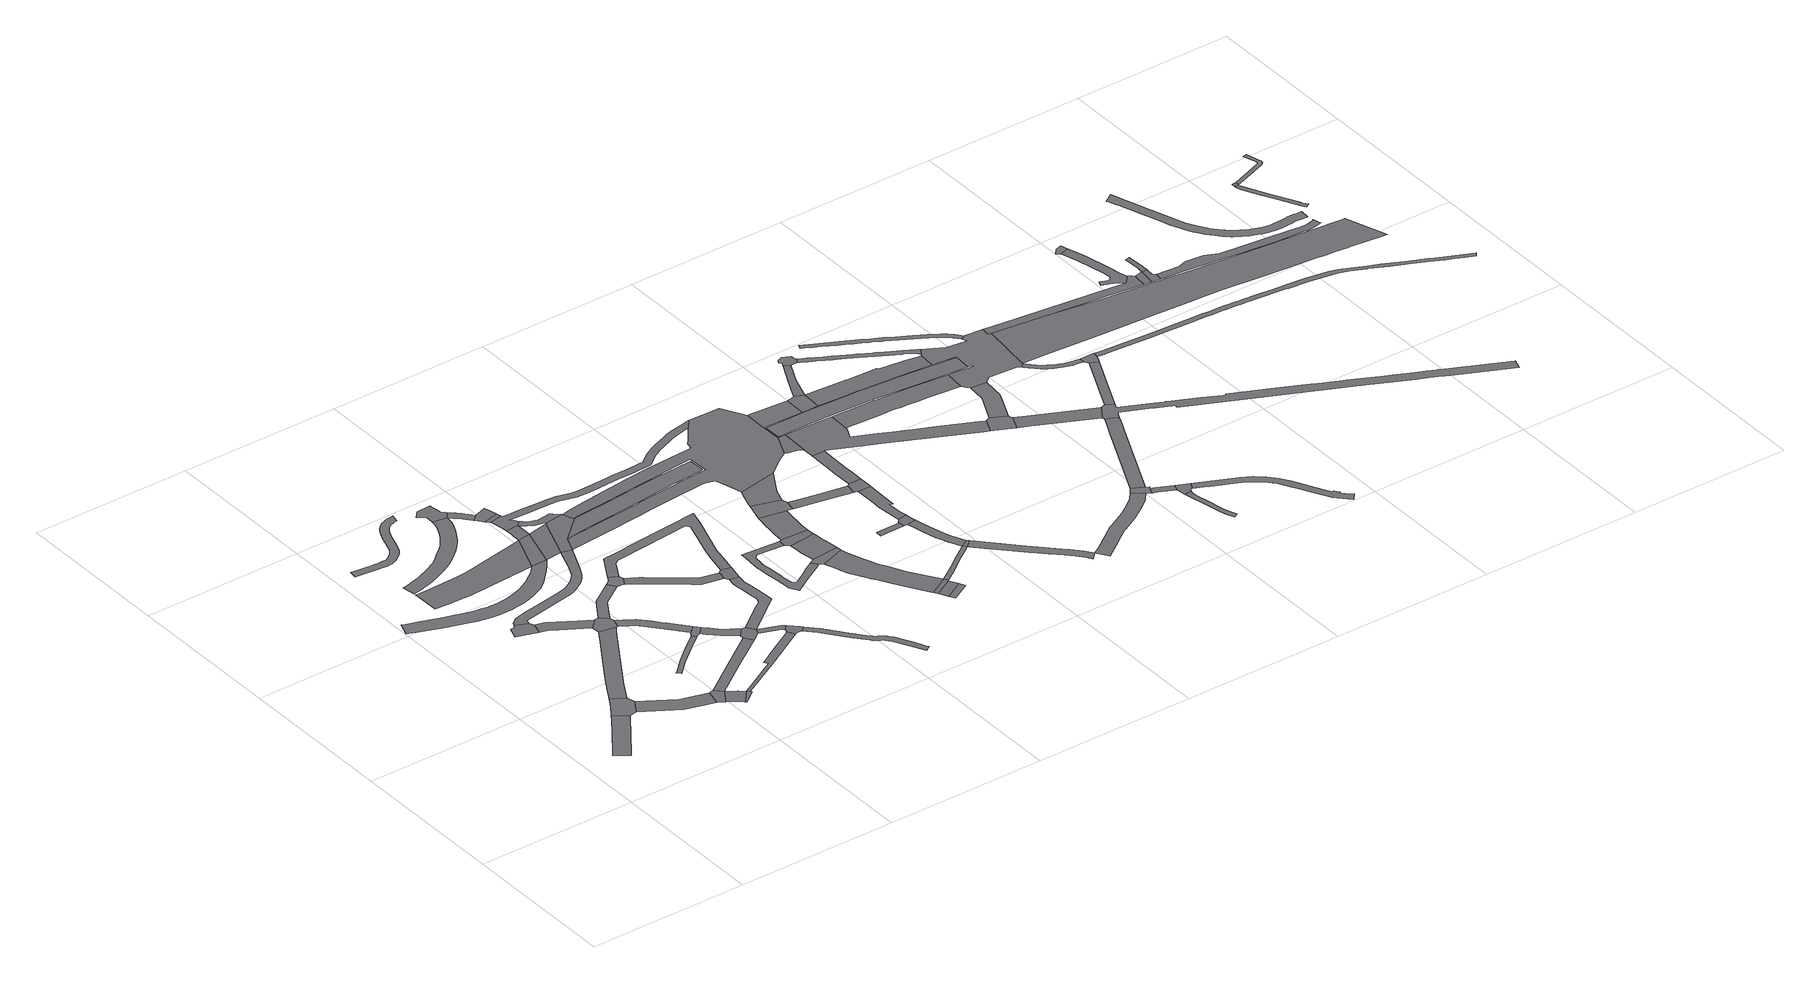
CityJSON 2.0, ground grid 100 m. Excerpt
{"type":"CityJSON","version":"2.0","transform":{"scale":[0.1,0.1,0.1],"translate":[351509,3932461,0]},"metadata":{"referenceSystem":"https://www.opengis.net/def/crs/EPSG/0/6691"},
"CityObjects":{
"road1":{"type":"Road","attributes":{"RoadStructureAttribute.sectionType":"1"},"geometry":[{"type":"MultiSurface","lod":"1","boundaries":[[[0,1,2,3,4,5,6,7,8,9]]]}]},
"road2":{"type":"Road","geometry":[{"type":"MultiSurface","lod":"1","boundaries":[[[8,10,11,12,13,14,15,9]]]}]},
"road3":{"type":"Road","attributes":{"RoadStructureAttribute.sectionType":"1"},"geometry":[{"type":"MultiSurface","lod":"1","boundaries":[[[16,17,11,10,18,19,20,21]]]}]},
"road4":{"type":"Road","geometry":[{"type":"MultiSurface","lod":"1","boundaries":[[[22,23,24,25,26,27,28,29,30]]]}]},
"road5":{"type":"Road","attributes":{"RoadStructureAttribute.sectionType":"1"},"geometry":[{"type":"MultiSurface","lod":"1","boundaries":[[[31,32,33,34,35,36,37,38,39,40,41,42,43,44,13,12]]]}]},
"road6":{"type":"Road","attributes":{"function":"1","RoadStructureAttribute.sectionType":"1"},"geometry":[{"type":"MultiSurface","lod":"1","boundaries":[[[45,46,47,48,49,50,51,52,53,54,55,56,57,58,59,60,61,62,63,64,65,66,67,68,69,70,71,72,73,74,75,76,77,78,79,80,81,82,83,84,85,86,87,88,89,90,91,92,93,94,95,96]]]}]},
"road7":{"type":"Road","geometry":[{"type":"MultiSurface","lod":"1","boundaries":[[[97,98,21,20,99]]]}]},
"road8":{"type":"Road","attributes":{"RoadStructureAttribute.sectionType":"1"},"geometry":[{"type":"MultiSurface","lod":"1","boundaries":[[[100,101,102,103,97,99]]]}]},
"road9":{"type":"Road","attributes":{"RoadStructureAttribute.sectionType":"1"},"geometry":[{"type":"MultiSurface","lod":"1","boundaries":[[[104,105,106,107,108,109,110,111,112,113,114,115,116,117,118,119,120,121,122,123,124,125,126,127,128,129,130,131,132,133,134,135,136,137,138,139,140,141,142,143,144,145,146,147,148,149,150,151,152,153,154,155,156,157,158,159,160,161,162,163,164,165,166,167,168,169]]]}]},
"road10":{"type":"Road","attributes":{"RoadStructureAttribute.sectionType":"1"},"geometry":[{"type":"MultiSurface","lod":"1","boundaries":[[[170,171,24,23,172,173,174,175,176]]]}]},
"road11":{"type":"Road","geometry":[{"type":"MultiSurface","lod":"1","boundaries":[[[101,177,178,179,180,181,102]]]}]},
"road12":{"type":"Road","attributes":{"function":"1","RoadStructureAttribute.sectionType":"1"},"geometry":[{"type":"MultiSurface","lod":"1","boundaries":[[[182,183,184,185,186,187,188,189,190,191,192,193,194,195,196,197,198,199,73,200]]]}]},
"road13":{"type":"Road","geometry":[{"type":"MultiSurface","lod":"1","boundaries":[[[175,39,38,201,202,203,204,176]]]}]},
"road14":{"type":"Road","attributes":{"RoadStructureAttribute.sectionType":"1"},"geometry":[{"type":"MultiSurface","lod":"1","boundaries":[[[205,206,207,208,209,210,211,212,213,214,215]]]}]},
"road15":{"type":"Road","attributes":{"function":"1","RoadStructureAttribute.sectionType":"1"},"geometry":[{"type":"MultiSurface","lod":"1","boundaries":[[[216,217,218,219,220,221,222,223,224,225,226,227,228,229,230,231,232,233,234,235,236,237,238,239,240,241,242,243,244,245,246,247,248,249,250,251,252,253,254,255,256,245,257,258,259,260,261,262,263,264,265,266,267,268,269,270,271,272,273,274,275,276,277,278,279,280,281,282,283,284,285,286,287]]]}]},
"road16":{"type":"Road","attributes":{"RoadStructureAttribute.sectionType":"1"},"geometry":[{"type":"MultiSurface","lod":"1","boundaries":[[[26,288,289,290,291,292,293,294,295,296,297,298,299,300,301,302,303,304,305,306,307,308,309,310,311,312,313,314,315,316,317,318,27]]]}]},
"road17":{"type":"Road","attributes":{"RoadStructureAttribute.sectionType":"1"},"geometry":[{"type":"MultiSurface","lod":"1","boundaries":[[[319,320,98,97,321,322,323,324]]]}]},
"road18":{"type":"Road","attributes":{"RoadStructureAttribute.sectionType":"1"},"geometry":[{"type":"MultiSurface","lod":"1","boundaries":[[[325,326,327,328,329,330,331,202,201,332,333,334,335,336,337,338]]]}]},
"road19":{"type":"Road","attributes":{"RoadStructureAttribute.sectionType":"1"},"geometry":[{"type":"MultiSurface","lod":"1","boundaries":[[[339,340,341,342,204,203]]]}]},
"road20":{"type":"Road","geometry":[{"type":"MultiSurface","lod":"1","boundaries":[[[343,344,345,325,338,205,215]]]}]},
"road21":{"type":"Road","attributes":{"RoadStructureAttribute.sectionType":"1"},"geometry":[{"type":"MultiSurface","lod":"1","boundaries":[[[180,346,347,348,349,350,351,352,353,354,355,356,181]]]}]},
"road22":{"type":"Road","geometry":[{"type":"MultiSurface","lod":"1","boundaries":[[[357,358,359,360,361,257,245,256,362,363,364,365,366,367,368]]]}]},
"road23":{"type":"Road","attributes":{"RoadStructureAttribute.sectionType":"1"},"geometry":[{"type":"MultiSurface","lod":"1","boundaries":[[[369,370,371,345,344,372,373,374,375,376]]]}]},
"road24":{"type":"Road","geometry":[{"type":"MultiSurface","lod":"1","boundaries":[[[200,73,72,377]]]}]},
"road25":{"type":"Road","geometry":[{"type":"MultiSurface","lod":"1","boundaries":[[[378,379,380,381,341,340,382,383,384]]]}]},
"road26":{"type":"Road","geometry":[{"type":"MultiSurface","lod":"1","boundaries":[[[375,324,323,385,386,387,376]]]}]},
"road27":{"type":"Road","geometry":[{"type":"MultiSurface","lod":"1","boundaries":[[[72,388,389,303,390,391,377]]]}]},
"road28":{"type":"Road","geometry":[{"type":"MultiSurface","lod":"1","boundaries":[[[392,393,394,395,251,250,396,397]]]}]},
"road29":{"type":"Road","geometry":[{"type":"MultiSurface","lod":"1","boundaries":[[[398,399,392,397]]]}]},
"road30":{"type":"Road","attributes":{"RoadStructureAttribute.sectionType":"1"},"geometry":[{"type":"MultiSurface","lod":"1","boundaries":[[[400,386,385,401,402,403]]]}]},
"road31":{"type":"Road","geometry":[{"type":"MultiSurface","lod":"1","boundaries":[[[377,404,405,406,407,408,409,410,411,412,413,414,415,416,417,418,419,420,421,422,423,424,425,426,427,428,410,429,430,431,432,433,200]]]}]},
"road32":{"type":"Road","attributes":{"RoadStructureAttribute.sectionType":"1"},"geometry":[{"type":"MultiSurface","lod":"1","boundaries":[[[434,435,436,437,438,439,378,384,440,441,442,443,444,445]]]}]},
"road33":{"type":"Road","geometry":[{"type":"MultiSurface","lod":"1","boundaries":[[[446,403,402,351,350,447,448,449]]]}]},
"road34":{"type":"Road","geometry":[{"type":"MultiSurface","lod":"1","boundaries":[[[450,451,452,420,419,453,390,303,302,454]]]}]},
"road35":{"type":"Road","attributes":{"RoadStructureAttribute.sectionType":"1"},"geometry":[{"type":"MultiSurface","lod":"1","boundaries":[[[386,455,456,457,458,459,460,461,462,463,464,465,466,467,468,469,387]]]}]},
"road36":{"type":"Road","attributes":{"RoadStructureAttribute.sectionType":"1"},"geometry":[{"type":"MultiSurface","lod":"1","boundaries":[[[470,471,472,473,474,475,476,477,478,479,480,481,482,483,484,485,486,487,488,489,490,491,380,379]]]}]},
"road37":{"type":"Road","attributes":{"RoadStructureAttribute.sectionType":"1"},"geometry":[{"type":"MultiSurface","lod":"1","boundaries":[[[448,492,493,494,495,496,497,498,499,500,501,502,503,504,505,506,507,508,509,510,511,512,513,514,515,516,517,518,519,520,521,522,523,524,525,526,527,528,529,530,531,532,533,534,535,536,537,449]]]}]},
"road38":{"type":"Road","geometry":[{"type":"MultiSurface","lod":"1","boundaries":[[[462,461,482,481,434,445]]]}]},
"road39":{"type":"Road","attributes":{"RoadStructureAttribute.sectionType":"1"},"geometry":[{"type":"MultiSurface","lod":"1","boundaries":[[[538,539,540,541,542,543,544,545,546,547,548,549,550,551,552,553,554,555,556,557,558,559,560,561,562,563,564,565,566,567]]]}]},
"road40":{"type":"Road","attributes":{"function":"3","RoadStructureAttribute.sectionType":"1"},"geometry":[{"type":"MultiSurface","lod":"1","boundaries":[[[568,569,570,571,572,573,574,575,576,577,578,579,580,581,582,583,451,450,454]]]}]},
"road41":{"type":"Road","attributes":{"RoadStructureAttribute.sectionType":"1"},"geometry":[{"type":"MultiSurface","lod":"1","boundaries":[[[428,584,585,586,587,588,589,590,591,592,593,594,595,596,597,598,599,600,601,602,603,604,605,606,607,608,609,610,611,612,613,614,615,616,617,618,619,620,621,622,623,624,625,626,627,628,629,630,631,632,633,634,635,636,637,638,639,640,641,642,643,644,645,646,399,398,647,648,649,429,410]]]}]},
"road42":{"type":"Road","geometry":[{"type":"MultiSurface","lod":"1","boundaries":[[[650,651,551,550,652,653]]]}]},
"road43":{"type":"Road","attributes":{"function":"3","RoadStructureAttribute.sectionType":"1"},"geometry":[{"type":"MultiSurface","lod":"1","boundaries":[[[654,655,656,657,658,659,651,650,660,661,662,663,664]]]}]},
"road44":{"type":"Road","geometry":[{"type":"MultiSurface","lod":"1","boundaries":[[[566,665,654,664,666,667,567]]]}]},
"road45":{"type":"Road","geometry":[{"type":"MultiSurface","lod":"1","boundaries":[[[668,669,670,671,672,673,674,675,676,677,617,616,678,679,680,681,682,683,684,685,686,687,688,689,690,420,452,691,692,693,694,695,696,697,698,699,700,701,702,703,704,705,706,707,708,709,710,711,454,302,712,713,714,715,716,717,718,719,720,721,722,723,724,725,726]]]}]},
"road46":{"type":"Road","attributes":{"function":"3","RoadStructureAttribute.sectionType":"1"},"geometry":[{"type":"MultiSurface","lod":"1","boundaries":[[[652,727,728,729,730,731,732,733,734,735,736,737,738,739,740,741,742,743,744,745,746,747,748,749,750,751,752,753,754,653]]]}]},
"road47":{"type":"Road","attributes":{"function":"3","RoadStructureAttribute.sectionType":"1"},"geometry":[{"type":"MultiSurface","lod":"1","boundaries":[[[755,756,757,758,667,666,759,760,761,762,763,764]]]}]},
"road48":{"type":"Road","geometry":[{"type":"MultiSurface","lod":"1","boundaries":[[[765,738,737,766,767]]]}]},
"road49":{"type":"Road","attributes":{"function":"3","RoadStructureAttribute.sectionType":"1"},"geometry":[{"type":"MultiSurface","lod":"1","boundaries":[[[766,768,769,767]]]}]},
"road50":{"type":"Road","geometry":[{"type":"MultiSurface","lod":"1","boundaries":[[[769,768,770,771]]]}]},
"road51":{"type":"Road","geometry":[{"type":"MultiSurface","lod":"1","boundaries":[[[763,772,773,774,775,776,777,778,764]]]}]},
"road52":{"type":"Road","attributes":{"function":"3","RoadStructureAttribute.sectionType":"1"},"geometry":[{"type":"MultiSurface","lod":"1","boundaries":[[[779,780,781,782,776,775,783,784,785,668,726]]]}]},
"road53":{"type":"Road","attributes":{"RoadStructureAttribute.sectionType":"1"},"geometry":[{"type":"MultiSurface","lod":"1","boundaries":[[[786,787,788,789,790,738,765,791,792,793,794,795,796]]]}]},
"road54":{"type":"Road","attributes":{"RoadStructureAttribute.sectionType":"1"},"geometry":[{"type":"MultiSurface","lod":"1","boundaries":[[[797,798,799,800]]]}]},
"road55":{"type":"Road","attributes":{"RoadStructureAttribute.sectionType":"1"},"geometry":[{"type":"MultiSurface","lod":"1","boundaries":[[[801,802,774,773,803,804,805,806]]]}]},
"road56":{"type":"Road","geometry":[{"type":"MultiSurface","lod":"1","boundaries":[[[807,808,809,810,811,812,813,814,800,799,815]]]}]},
"road57":{"type":"Road","attributes":{"RoadStructureAttribute.sectionType":"1"},"geometry":[{"type":"MultiSurface","lod":"1","boundaries":[[[816,817,818,819,820,821,822,823,824,796,825,826,827,828,829,830,807,815]]]}]},
"road58":{"type":"Road","geometry":[{"type":"MultiSurface","lod":"1","boundaries":[[[825,796,795,831]]]}]},
"road59":{"type":"Road","attributes":{"RoadStructureAttribute.sectionType":"1"},"geometry":[{"type":"MultiSurface","lod":"1","boundaries":[[[832,833,834,835,836,837,838,839,840,841,842,843,811,810]]]}]},
"road60":{"type":"Road","geometry":[{"type":"MultiSurface","lod":"1","boundaries":[[[805,839,838,844,845,846,806]]]}]},
"road61":{"type":"Road","attributes":{"RoadStructureAttribute.sectionType":"1"},"geometry":[{"type":"MultiSurface","lod":"1","boundaries":[[[847,848,849,850,851,852,853,854,855,856,857,858,859,860,861,862,863,864,865,831,795]]]}]},
"road62":{"type":"Road","attributes":{"RoadStructureAttribute.sectionType":"1"},"geometry":[{"type":"MultiSurface","lod":"1","boundaries":[[[866,867,868,869,846,845,870,871,872,873,874,875]]]}]},
"road63":{"type":"Road","geometry":[{"type":"MultiSurface","lod":"1","boundaries":[[[876,671,670,877,878,879,880]]]}]},
"road64":{"type":"Road","attributes":{"RoadStructureAttribute.sectionType":"1"},"geometry":[{"type":"MultiSurface","lod":"1","boundaries":[[[881,882,883,884,885,886,675,674]]]}]},
"road65":{"type":"Road","geometry":[{"type":"MultiSurface","lod":"1","boundaries":[[[887,888,883,882,889,890,891]]]}]},
"road66":{"type":"Road","attributes":{"RoadStructureAttribute.sectionType":"1"},"geometry":[{"type":"MultiSurface","lod":"1","boundaries":[[[879,892,875,874,893,894,895,896,897,898,899,900,901,902,903,904,905,906,907,908,909,910,911,912,880]]]}]},
"road67":{"type":"Road","attributes":{"RoadStructureAttribute.sectionType":"1"},"geometry":[{"type":"MultiSurface","lod":"1","boundaries":[[[913,914,915,916,917,918,861,919,920,921,922,923,924,925,926,927,928,929,930,931,932]]]}]},
"road68":{"type":"Road","attributes":{"RoadStructureAttribute.sectionType":"1"},"geometry":[{"type":"MultiSurface","lod":"1","boundaries":[[[933,934,935,936,937,938,939,940,941,942,887,891]]]}]},
"road69":{"type":"Road","attributes":{"function":"3","RoadStructureAttribute.sectionType":"1"},"geometry":[{"type":"MultiSurface","lod":"1","boundaries":[[[943,944,945,946,947,948,949,950,951,952,953,954,955,956,957,958,959,960,961,962,963,964,965,966]]]}]},
"road70":{"type":"Road","geometry":[{"type":"MultiSurface","lod":"1","boundaries":[[[967,938,937,968,969,970,971,972,973,974]]]}]},
"road71":{"type":"Road","attributes":{"RoadStructureAttribute.sectionType":"1"},"geometry":[{"type":"MultiSurface","lod":"1","boundaries":[[[910,975,976,977,978,979,980,981,982,983,984,985,986,987,988,989,990,911]]]}]},
"road72":{"type":"Road","attributes":{"RoadStructureAttribute.sectionType":"1"},"geometry":[{"type":"MultiSurface","lod":"1","boundaries":[[[991,992,993,994,995,996,997,998,999,1000,891,890,1001,1002,1003,1004,1005,1006,1007,1008]]]}]},
"road73":{"type":"Road","geometry":[{"type":"MultiSurface","lod":"1","boundaries":[[[931,1009,1010,1011,1012,1013,1014,932]]]}]},
"road74":{"type":"Road","geometry":[{"type":"MultiSurface","lod":"1","boundaries":[[[1015,1016,902,901,1017,1018,1019]]]}]},
"road75":{"type":"Road","attributes":{"RoadStructureAttribute.sectionType":"1"},"geometry":[{"type":"MultiSurface","lod":"1","boundaries":[[[1020,1010,1009,1021,1022,1023,1024]]]}]},
"road76":{"type":"Road","attributes":{"RoadStructureAttribute.sectionType":"1"},"geometry":[{"type":"MultiSurface","lod":"1","boundaries":[[[1025,1026,1027,1028,1029,1030,1031,1032,1033,1034,1035,1036,1037,1038,1039]]]}]},
"road77":{"type":"Road","attributes":{"RoadStructureAttribute.sectionType":"1"},"geometry":[{"type":"MultiSurface","lod":"1","boundaries":[[[1040,1041,1042,1043,1044,1045,1046,1047,1048,1049,1050,1051,1052,1053,1054,1055,1056,969,968,1057,1058,1059,1060,1061,1062,1063,1064,1065,1066,1067,1068,1069,1070,1071]]]}]},
"road78":{"type":"Road","geometry":[{"type":"MultiSurface","lod":"1","boundaries":[[[1024,1023,1072,1025,1039,1073,1074,1075,1076,1077]]]}]},
"road79":{"type":"Road","attributes":{"RoadStructureAttribute.sectionType":"1"},"geometry":[{"type":"MultiSurface","lod":"1","boundaries":[[[1078,1079,1016,1015,1080,1081,1082,1083]]]}]},
"road80":{"type":"Road","attributes":{"RoadStructureAttribute.sectionType":"1"},"geometry":[{"type":"MultiSurface","lod":"1","boundaries":[[[1084,1085,1086,1087,1088,1089,1090,1091,1092,1014,1013]]]}]},
"road81":{"type":"Road","attributes":{"RoadStructureAttribute.sectionType":"1"},"geometry":[{"type":"MultiSurface","lod":"1","boundaries":[[[1093,1094,1019,1018,1095,1096,1097]]]}]},
"road82":{"type":"Road","attributes":{"RoadStructureAttribute.sectionType":"1"},"geometry":[{"type":"MultiSurface","lod":"1","boundaries":[[[1098,1099,1100,1101,1102,1103,1104,1105,1106,1107,1108,1109,1110,1111,1112,1113,1114,1115,1116,1117,1118,1119,1120,1121,1122,1123,1124,1125,1126,1127,1128]]]}]},
"road83":{"type":"Road","attributes":{"RoadStructureAttribute.sectionType":"1"},"geometry":[{"type":"MultiSurface","lod":"1","boundaries":[[[1076,1129,1130,1131,1132,1133,1134,1135,1136,1137,1138,1139,1140,1141,1142,1143,1144,1145,1146,1147,1148,1149,1150,1151,1152,1153,1154,1155,1156,1157,1077]]]}]},
"road84":{"type":"Road","geometry":[{"type":"MultiSurface","lod":"1","boundaries":[[[965,1158,1159,1160,1161,985,984,1083,1082,1162,1163,1164,1165,1166,1167,1168,1169,1170,1171,1172,1173,1128,1127,1174,1175,1176,1040,1071,991,1008,1177,1178,1179,966]]]}]},
"road85":{"type":"Road","attributes":{"RoadStructureAttribute.sectionType":"1"},"geometry":[{"type":"MultiSurface","lod":"1","boundaries":[[[1180,1181,1182,1183,1184,1185,1186,1187,1188,1189,1190,1191,1192,1193,1194,1195,1196,1197,1198,1199,1200,1201,1202,1168,1167]]]}]},
"road86":{"type":"Road","geometry":[{"type":"MultiSurface","lod":"1","boundaries":[[[1203,1204,1205,1206,1207,1208]]]}]},
"road87":{"type":"Road","geometry":[{"type":"MultiSurface","lod":"1","boundaries":[[[1209,1210,1192,1191,1211,1206,1205,1212,1213]]]}]},
"road88":{"type":"Road","attributes":{"RoadStructureAttribute.sectionType":"1"},"geometry":[{"type":"MultiSurface","lod":"1","boundaries":[[[1171,1214,1215,1216,1217,1218,1219,1220,1221,1222,1223,1224,1225,1226,1227,1228,1229,1230,1172]]]}]},
"road89":{"type":"Road","attributes":{"RoadStructureAttribute.sectionType":"1"},"geometry":[{"type":"MultiSurface","lod":"1","boundaries":[[[1096,1088,1087,1231,1232,1233,1234,1235,1236,1237,1238,1239,1240,1241,1242,1243,1244,1245,1246,1247,1248,1249,1250,1251,1252,1253,1254,1255,1256,1257,1258,1259,1260,1261,1262,1263,1264,1265,1266,1267,1268,1269,1270,1271,1272,1273,1274,1275,1203,1208,1276,1097]]]}]},
"road90":{"type":"Road","attributes":{"RoadStructureAttribute.sectionType":"1"},"geometry":[{"type":"MultiSurface","lod":"1","boundaries":[[[1277,1278,1279,1280,1281,1282,1283,1284,1285,1286,1287,1288,1289,1222,1221,1290,1291,1292,1293,1294,1295,1296,1297,1298,1299,1300]]]}]},
"road91":{"type":"Road","geometry":[{"type":"MultiSurface","lod":"1","boundaries":[[[1299,1301,1302,1303,1304,1300]]]}]},
"road92":{"type":"Road","geometry":[{"type":"MultiSurface","lod":"1","boundaries":[[[1219,1218,1305,1306]]]}]},
"road93":{"type":"Road","geometry":[{"type":"MultiSurface","lod":"1","boundaries":[[[1305,1307,1308,1309,1310,1306]]]}]},
"road94":{"type":"Road","attributes":{"RoadStructureAttribute.sectionType":"1"},"geometry":[{"type":"MultiSurface","lod":"1","boundaries":[[[1311,1312,1313,1314,1315,1316,1306,1310]]]}]},
"road95":{"type":"Road","attributes":{"RoadStructureAttribute.sectionType":"1"},"geometry":[{"type":"MultiSurface","lod":"1","boundaries":[[[1317,1318,1319,1320,1321,1322,1323,1324,1325,1326,1327,1328,1329,1330,1331,1332,1169,1168,1333,1334,1335,1336,1337,1338,1339,1340,1341,1342,1343,1344,1345,1346,1347,1348,1349,1350,1351,1352,1353,1354]]]}]},
"road96":{"type":"Road","attributes":{"RoadStructureAttribute.sectionType":"1"},"geometry":[{"type":"MultiSurface","lod":"1","boundaries":[[[1355,1356,1357,1358,1359,1360,1361,1362,1363,1364,1365,1366,1367,1368,1369,1370,1371,1372,1373,1374,1375,1376,1377,1378,1379,1380,1381,1382,1383,1384,1385,1386,1387,1388,1389,1390,1391,1392,1393,1394,1395,1396,1397,1398,1399,1400,1401,1402,1403,1404,1405,1406,1407,1408,1409,1410,1411,1412,1413,1414,1415,1416,1417,1418,1209,1213]]]}]},
"road97":{"type":"Road","attributes":{"RoadStructureAttribute.sectionType":"1"},"geometry":[{"type":"MultiSurface","lod":"1","boundaries":[[[1419,1420,1421,1422,1423,1424,1425,1426,1427,1428,1429,1430,1431,1432,1433,1434,1435,1436,1437,1438,1439,1440,1441,1442,1443,1444,1445,1446,1447,1448,1449,1450,1451,1308,1307]]]}]},
"road98":{"type":"Road","attributes":{"RoadStructureAttribute.sectionType":"1"},"geometry":[{"type":"MultiSurface","lod":"1","boundaries":[[[1452,1453,1454,1455,1456,1457,1458,1459,1460,1461,1462,1463,1464,1465,1466,1467,1468,1469,1470,1471,1472,1473,1474,1475,1476,1477,1478,1479,1480,1481,1482,1483,1484,1485,1486,1487,1488,1489,1490,1491,1492,1493,1494,1495,1496,1497,1498,1499,1500,1501,1502,1503,1504,1505,1506,1507,1508,1509,1510,1511,1512,1513,1514,1515,1516,1517,1518,1519,1520,1521,1522,1523,1524,1525]]]}]},
"road99":{"type":"Road","geometry":[{"type":"MultiSurface","lod":"1","boundaries":[[[1526,1527,1528,1529,1530,1531,1532]]]}]},
"road100":{"type":"Road","attributes":{"RoadStructureAttribute.sectionType":"1"},"geometry":[{"type":"MultiSurface","lod":"1","boundaries":[[[1533,1534,1535,1536,1537,1538,1530,1529,1539,1540,1541,1542,1543,1544,1545,1546,1547,1548,1549,1550]]]}]},
"road101":{"type":"Road","attributes":{"RoadStructureAttribute.sectionType":"1"},"geometry":[{"type":"MultiSurface","lod":"1","boundaries":[[[1551,1552,1553,1554,1555,1556,1557,1558,1559,1560,1561,1562,1563,1564,1565,1566,1567,1526,1532]]]}]}
},
"vertices":[
[393,698,0],[322,600,0],[204,437,0],[193,421,0],[271,358,0],[403,541,0],[475,640,0],[491,664,0],[496,672,0],[414,729,0],
[545,682,0],[598,767,0],[585,820,0],[503,868,0],[463,800,0],[424,743,0],
[842,628,0],[803,638,0],[763,546,0],[858,520,0],[947,496,0],[971,593,0],
[459,1650,0],[589,1609,0],[611,1682,0],[595,1710,0],[596,1711,0],[523,1742,0],[520,1739,0],[508,1725,0],[481,1722,0],
[650,931,0],[667,959,0],[703,1016,0],[906,1335,0],[928,1369,0],[940,1388,0],[947,1398,0],[947,1399,0],[847,1418,0],[829,1390,0],[795,1336,0],[638,1090,0],[586,1009,0],[549,947,0],
[5,2025,0],[19,2020,0],[74,2000,0],[215,1946,0],[340,1908,0],[386,1894,0],[431,1885,0],[450,1881,0],[481,1876,0],[526,1872,0],[565,1871,0],[608,1873,0],[611,1873,0],[652,1878,0],[695,1886,0],[741,1898,0],[780,1911,0],[819,1928,0],[851,1945,0],[874,1961,0],[899,1982,0],[964,2051,0],[971,2058,0],[986,2075,0],[996,2086,0],[1018,2113,0],[1037,2141,0],[1040,2147,0],[937,2141,0],[904,2102,0],[839,2055,0],[822,2043,0],[788,2023,0],[751,2005,0],[712,1991,0],[667,1980,0],[633,1974,0],[591,1970,0],[552,1968,0],[540,1969,0],[519,1970,0],[482,1975,0],[471,1977,0],[436,1983,0],[387,1995,0],[313,2018,0],[303,2021,0],[265,2033,0],[141,2074,0],[60,2102,0],[40,2108,0],[36,2110,0],
[1042,554,0],[1001,598,0],[989,470,0],
[1035,440,0],[1073,408,0],[1138,484,0],[1104,517,0],
[633,2981,0],[627,2981,0],[614,2980,0],[600,2978,0],[579,2972,0],[559,2966,0],[543,2959,0],[534,2954,0],[525,2947,0],[513,2936,0],[502,2924,0],[493,2912,0],[484,2897,0],[475,2879,0],[466,2859,0],[465,2855,0],[455,2828,0],[432,2758,0],[422,2733,0],[416,2720,0],[410,2710,0],[402,2701,0],[387,2686,0],[376,2678,0],[367,2672,0],[362,2670,0],[355,2667,0],[343,2663,0],[330,2662,0],[316,2661,0],[296,2661,0],[271,2664,0],[270,2664,0],[125,2681,0],[118,2632,0],[119,2632,0],[266,2614,0],[293,2612,0],[295,2612,0],[317,2611,0],[335,2612,0],[353,2614,0],[356,2615,0],[372,2620,0],[389,2627,0],[405,2637,0],[421,2649,0],[439,2667,0],[450,2680,0],[460,2695,0],[468,2713,0],[479,2742,0],[502,2812,0],[513,2841,0],[520,2858,0],[528,2873,0],[535,2884,0],[541,2892,0],[548,2901,0],[557,2909,0],[561,2912,0],[565,2914,0],[576,2919,0],[592,2924,0],[610,2929,0],[620,2930,0],
[823,1572,0],[674,1666,0],[646,1592,0],[650,1589,0],[687,1567,0],[842,1470,0],[899,1524,0],
[1081,401,0],[1161,461,0],[1156,468,0],[1154,470,0],[1144,487,0],
[1009,2380,0],[681,2319,0],[616,2307,0],[565,2304,0],[419,2297,0],[409,2297,0],[359,2296,0],[275,2295,0],[274,2295,0],[275,2124,0],[286,2124,0],[384,2119,0],[415,2118,0],[464,2117,0],[525,2116,0],[536,2116,0],[612,2121,0],[641,2122,0],[1032,2384,0],
[962,1402,0],[980,1461,0],[973,1491,0],[928,1531,0],
[1223,1090,0],[1219,1087,0],[1131,1019,0],[1028,932,0],[944,851,0],[943,851,0],[964,829,0],[975,840,0],[1048,910,0],[1150,996,0],[1241,1066,0],
[273,2308,0],[274,2309,0],[327,2319,0],[365,2328,0],[397,2337,0],[435,2350,0],[477,2365,0],[508,2378,0],[532,2390,0],[561,2405,0],[593,2424,0],[619,2441,0],[639,2456,0],[673,2485,0],[702,2509,0],[717,2524,0],[732,2540,0],[735,2544,0],[753,2565,0],[761,2576,0],[774,2593,0],[788,2614,0],[801,2635,0],[818,2667,0],[831,2694,0],[840,2717,0],[848,2740,0],[852,2757,0],[855,2775,0],[856,2791,0],[864,2785,0],[885,2765,0],[905,2745,0],[927,2721,0],[955,2686,0],[994,2718,0],[965,2753,0],[942,2779,0],[920,2801,0],[900,2819,0],[888,2829,0],[767,2806,0],[766,2787,0],[764,2775,0],[761,2765,0],[755,2747,0],[748,2730,0],[738,2708,0],[725,2684,0],[723,2680,0],[712,2662,0],[701,2646,0],[682,2621,0],[675,2612,0],[664,2599,0],[652,2586,0],[641,2576,0],[591,2534,0],[568,2514,0],[546,2497,0],[544,2496,0],[530,2486,0],[510,2475,0],[484,2462,0],[446,2444,0],[418,2434,0],[389,2424,0],[372,2419,0],[339,2409,0],[301,2398,0],[272,2392,0],[259,2390,0],
[608,1740,0],[693,1755,0],[878,1787,0],[946,1801,0],[968,1808,0],[986,1815,0],[1048,1853,0],[1065,1868,0],[1083,1887,0],[1100,1910,0],[1104,1916,0],[1114,1932,0],[1141,1987,0],[1176,2064,0],[1210,2140,0],[1146,2158,0],[1110,2062,0],[1090,2007,0],[1069,1961,0],[1057,1942,0],[1043,1926,0],[1025,1910,0],[1005,1895,0],[972,1874,0],[957,1866,0],[911,1853,0],[748,1824,0],[668,1814,0],[653,1811,0],[568,1794,0],[530,1763,0],
[1400,882,0],[1213,749,0],[1281,724,0],[1379,793,0],[1471,859,0],[1436,908,0],
[1286,1160,0],[1192,1270,0],[1170,1295,0],[1138,1332,0],[1082,1397,0],[1080,1399,0],[1024,1434,0],[992,1383,0],[1011,1371,0],[1040,1353,0],[1058,1333,0],[1059,1331,0],[1146,1231,0],[1241,1121,0],
[1056,1621,0],[1190,1711,0],[1157,1761,0],[1012,1664,0],
[1246,1070,0],[1274,1082,0],[1314,1127,0],
[1182,486,0],[1407,609,0],[1428,621,0],[1624,734,0],[1685,769,0],[1660,812,0],[1490,715,0],[1392,658,0],[1382,652,0],[1397,626,0],[1217,527,0],
[726,2894,0],[734,2889,0],[768,2861,0],[769,2855,0],[769,2831,0],[879,2837,0],[859,2853,0],[859,2857,0],[857,2883,0],[854,2913,0],[850,2939,0],[759,2932,0],
[1431,1016,0],[1394,1043,0],[1342,1095,0],[1298,1054,0],[1354,997,0],[1416,952,0],[1436,938,0],[1477,982,0],
[1114,2400,0],
[1264,1755,0],[1256,1784,0],[1204,1813,0],[1186,1781,0],[1204,1711,0],[1220,1711,0],[1232,1704,0],
[1523,896,0],[1540,932,0],[1507,982,0],
[1060,2148,0],[1131,2157,0],[1247,2427,0],[1170,2412,0],
[1091,2663,0],[1090,2666,0],[1076,2721,0],[1069,2742,0],[973,2665,0],[994,2638,0],
[1013,2615,0],[1097,2633,0],
[1672,882,0],[1650,848,0],[1663,836,0],[1690,865,0],
[1115,2420,0],[1115,2423,0],[1116,2443,0],[1116,2447,0],[1116,2473,0],[1116,2486,0],[1115,2505,0],[1127,2492,0],[1153,2468,0],[1189,2450,0],[1191,2449,0],[1232,2439,0],[1246,2440,0],[1250,2438,0],[1252,2436,0],[1252,2431,0],[1368,2447,0],[1330,2482,0],[1318,2492,0],[1284,2486,0],[1235,2482,0],[1204,2490,0],[1177,2503,0],[1156,2522,0],[1146,2533,0],[1036,2495,0],[1037,2453,0],[1037,2451,0],[1035,2427,0],[1035,2408,0],
[1708,1489,0],[1593,1512,0],[1539,1554,0],[1447,1624,0],[1353,1697,0],[1336,1709,0],[1302,1660,0],[1338,1632,0],[1405,1581,0],[1527,1487,0],[1568,1456,0],[1697,1430,0],
[1746,814,0],[1699,777,0],[1729,773,0],[1759,800,0],
[1250,2241,0],[1398,2374,0],[1394,2380,0],[1250,2429,0],[1250,2240,0],
[1698,1051,0],[1785,1117,0],[1774,1231,0],[1768,1301,0],[1766,1325,0],[1763,1347,0],[1772,1394,0],[1714,1405,0],[1703,1350,0],[1705,1325,0],[1709,1280,0],[1715,1224,0],[1721,1162,0],[1708,1134,0],[1644,1086,0],
[1290,1843,0],[1319,1895,0],[1327,1900,0],[1344,1912,0],[1403,1917,0],[1501,1927,0],[1722,1949,0],[1833,1960,0],[1852,1936,0],[1772,1691,0],[1758,1626,0],[1733,1505,0],[1792,1493,0],[1812,1588,0],[1830,1675,0],[1916,1936,0],[1940,2031,0],[1771,2014,0],[1475,1985,0],[1416,1979,0],[1375,1975,0],[1290,1967,0],
[1749,752,0],[1792,706,0],[1884,585,0],[1889,579,0],[1909,553,0],[1969,481,0],[1976,473,0],[1985,465,0],[1994,458,0],[2007,450,0],[2014,446,0],[2022,441,0],[2029,435,0],[2036,429,0],[2043,421,0],[2047,414,0],[2052,407,0],[2058,399,0],[2108,308,0],[2136,248,0],[2152,220,0],[2187,241,0],[2178,256,0],[2172,267,0],[2144,327,0],[2114,379,0],[2093,418,0],[2087,429,0],[2080,438,0],[2072,449,0],[2064,458,0],[2056,465,0],[2045,472,0],[2035,480,0],[2026,486,0],[2017,490,0],[2010,496,0],[2005,501,0],[2000,506,0],[1977,533,0],[1942,577,0],[1917,609,0],[1897,635,0],[1821,733,0],[1815,739,0],[1797,759,0],
[2052,1544,0],[1910,1555,0],[1908,1518,0],[1902,1426,0],[1900,1404,0],[1905,1351,0],[1907,1323,0],[1914,1248,0],[1923,1145,0],[1953,1092,0],[2059,1156,0],[2170,1222,0],[2184,1231,0],[2160,1269,0],[2114,1242,0],[2055,1206,0],[1992,1168,0],[1965,1181,0],[1958,1254,0],[1957,1270,0],[1953,1322,0],[1949,1367,0],[1945,1408,0],[1947,1432,0],[1951,1485,0],[1952,1486,0],[1973,1505,0],[2055,1498,0],[2146,1490,0],[2152,1535,0],
[1299,2247,0],[1408,2263,0],[1436,2265,0],[1681,2287,0],[1943,2316,0],[1985,2319,0],[2010,2321,0],[2228,2338,0],[2237,2339,0],[2231,2443,0],[2222,2442,0],[2214,2442,0],[1931,2423,0],[1734,2405,0],[1671,2399,0],[1436,2377,0],
[1126,2555,0],[1110,2573,0],[1123,2572,0],[1218,2568,0],[1373,2563,0],[1391,2563,0],[1417,2560,0],[1438,2557,0],[1463,2551,0],[1526,2535,0],[1541,2532,0],[1547,2532,0],[1562,2531,0],[1598,2530,0],[1646,2531,0],[1820,2538,0],[1903,2538,0],[2030,2542,0],[2038,2544,0],[2044,2546,0],[2052,2552,0],[2075,2570,0],[2095,2586,0],[2115,2599,0],[2135,2611,0],[2161,2624,0],[2193,2637,0],[2277,2672,0],[2299,2679,0],[2331,2689,0],[2368,2698,0],[2406,2706,0],[2416,2708,0],[2460,2764,0],[2397,2754,0],[2357,2745,0],[2319,2736,0],[2284,2725,0],[2260,2717,0],[2174,2682,0],[2140,2668,0],[2112,2654,0],[2089,2640,0],[2066,2625,0],[2045,2608,0],[2023,2591,0],[1902,2587,0],[1819,2586,0],[1777,2585,0],[1645,2580,0],[1597,2579,0],[1564,2579,0],[1546,2580,0],[1536,2582,0],[1475,2598,0],[1447,2604,0],[1423,2608,0],[1394,2611,0],[1318,2614,0],[1220,2617,0],[1125,2621,0],[1113,2621,0],[1099,2622,0],[1021,2605,0],[1025,2586,0],[1032,2536,0],
[2362,1303,0],[2192,1288,0],[2212,1220,0],[2364,1271,0],
[2172,1467,0],[2174,1432,0],[2175,1408,0],[2178,1377,0],[2185,1331,0],[2186,1320,0],[2361,1318,0],[2350,1390,0],[2348,1411,0],[2342,1468,0],[2341,1483,0],
[2159,1479,0],[2339,1534,0],[2167,1543,0],
[2519,2084,0],[2610,2156,0],[2679,2200,0],[2742,2344,0],[2742,2348,0],[2740,2457,0],[2740,2465,0],[2742,2615,0],[2684,2719,0],[2661,2761,0],[2342,2612,0],[2322,2587,0],[2316,2569,0],[2311,2542,0],[2287,2541,0],[2230,2540,0],[2050,2527,0],[2034,2526,0],[1843,2510,0],[1628,2485,0],[1538,2471,0],[1436,2456,0],[1381,2447,0],[1436,2384,0],[1642,2402,0],[1718,2410,0],[1852,2424,0],[2233,2460,0],[2241,2460,0],[2241,2458,0],[2242,2451,0],[2242,2443,0],[2248,2339,0],[2248,2329,0],[2067,2315,0],[2007,2310,0],[1999,2309,0],[1994,2308,0],[1982,2307,0],[1774,2288,0],[1750,2285,0],[1436,2256,0],[1418,2255,0],[1301,2245,0],[1235,2142,0],[1372,2154,0],[1429,2159,0],[1437,2160,0],[1709,2188,0],[1783,2196,0],[1919,2209,0],[2005,2217,0],[2073,2223,0],[2153,2227,0],[2173,2227,0],[2222,2211,0],[2231,2196,0],[2236,2179,0],[2274,2042,0],
[2216,1206,0],[2225,1178,0],[2240,1136,0],[2247,1115,0],[2265,1065,0],[2315,980,0],[2332,950,0],[2349,922,0],[2417,807,0],[2507,661,0],[2516,646,0],[2639,715,0],[2604,769,0],[2574,815,0],[2544,861,0],[2521,898,0],[2475,982,0],[2453,1023,0],[2442,1047,0],[2431,1071,0],[2421,1095,0],[2412,1120,0],[2405,1139,0],[2403,1145,0],[2394,1170,0],[2386,1195,0],[2378,1220,0],[2371,1245,0],
[2189,1753,0],[2181,1704,0],[2176,1648,0],[2172,1607,0],[2340,1589,0],[2345,1647,0],[2348,1679,0],[2349,1685,0],[2360,1750,0],[2195,1782,0],
[2655,692,0],[2530,621,0],[2646,686,0],
[2561,566,0],[2677,632,0],
[2582,531,0],[2697,597,0],
[2370,1749,0],[2395,1744,0],[2408,1813,0],[2399,1849,0],[2226,1899,0],[2213,1852,0],[2199,1803,0],
[2268,2026,0],[2253,1987,0],[2240,1947,0],[2237,1937,0],[2430,1933,0],[2452,1975,0],[2489,2035,0],
[2892,898,0],[2820,846,0],[2786,821,0],[2773,811,0],[2716,768,0],[2733,746,0],[2801,798,0],[2835,824,0],[2911,877,0],[2929,890,0],[2911,911,0],
[2619,1292,0],[2619,1252,0],[2774,1253,0],[2774,1293,0],
[2599,1776,0],[2468,1801,0],[2407,1741,0],[2588,1707,0],[2753,1675,0],[2766,1744,0],
[2859,1266,0],[2852,1299,0],[2850,1312,0],[2847,1331,0],[2791,1321,0],[2783,1313,0],[2780,1309,0],[2774,1302,0],[2800,1254,0],
[2816,1180,0],[2822,1153,0],[2846,1060,0],[2854,1039,0],[2857,1031,0],[2873,987,0],[2873,985,0],[2882,967,0],[2900,932,0],[2960,944,0],[2921,1026,0],[2918,1033,0],[2903,1080,0],[2878,1171,0],[2869,1217,0],
[2972,931,0],
[2841,1368,0],[2838,1394,0],[2837,1425,0],[2836,1469,0],[2857,1459,0],[2858,1537,0],[2861,1668,0],[2781,1670,0],[2778,1530,0],[2777,1472,0],[2779,1445,0],[2779,1433,0],
[2862,1695,0],[2862,1756,0],[2782,1756,0],
[2936,881,0],[2991,819,0],[3016,794,0],[3165,644,0],[3172,637,0],[3176,632,0],[3237,573,0],[3273,539,0],[3276,536,0],[3322,491,0],[3330,483,0],[3354,455,0],[3380,422,0],[3400,390,0],[3442,431,0],[3402,481,0],[3350,540,0],[3343,548,0],[3184,709,0],
[2785,2034,0],[2784,1971,0],[2782,1900,0],[2782,1880,0],[2862,1840,0],[2862,1899,0],[2864,1979,0],[2866,2074,0],[2867,2089,0],[2787,2091,0],
[2742,2343,0],[2699,2195,0],[2752,2182,0],[2787,2163,0],[2792,2341,0],
[2777,2465,0],[2996,2462,0],[2998,2598,0],[2873,2606,0],[2820,2609,0],[2773,2612,0],
[3051,2613,0],[3048,2607,0],[3070,2461,0],[3100,2459,0],[3107,2586,0],
[2787,2099,0],[2875,2095,0],[2892,2087,0],[3017,2029,0],[3079,2000,0],[3158,1963,0],[3355,1872,0],[3464,1820,0],[3665,1726,0],[3697,1711,0],[3740,1802,0],[3707,1817,0],[3492,1918,0],[3397,1963,0],[3274,2019,0],[3200,2054,0],[3060,2119,0],[3091,2186,0],[3092,2200,0],[3098,2331,0],[3020,2335,0],
[3905,735,0],[3844,687,0],[3785,648,0],[3677,591,0],[3657,581,0],[3483,454,0],[3490,358,0],[3547,399,0],[3597,435,0],[3617,449,0],[3704,511,0],[3711,514,0],[3814,570,0],[3825,576,0],[3893,621,0],[3954,669,0],[3962,675,0],[3973,688,0],[4004,724,0],[3938,776,0],
[3111,2600,0],[3157,2734,0],[3163,2745,0],[3188,2797,0],[3219,2861,0],[3181,2880,0],[3147,2809,0],[3144,2803,0],[3122,2759,0],[3067,2646,0],
[3869,2399,0],[3645,2420,0],[3616,2422,0],[3456,2434,0],[3382,2440,0],[3364,2441,0],[3256,2446,0],[3043,2455,0],[2775,2457,0],[2761,2457,0],[2751,2457,0],[2752,2380,0],[2753,2348,0],[2764,2349,0],[3042,2346,0],[3356,2332,0],[3364,2332,0],[3371,2331,0],[3375,2331,0],[3590,2312,0],[3636,2308,0],[3935,2281,0],[3970,2278,0],[3980,2389,0],
[3195,2907,0],[3263,2862,0],[3280,2892,0],[3275,2895,0],[3269,2929,0],[3227,2953,0],[3194,2940,0],[3179,2918,0],
[3105,2200,0],[3118,2199,0],[3303,2190,0],[3406,2186,0],[3451,2182,0],[3501,2178,0],[3558,2174,0],[3623,2169,0],[3681,2164,0],[3828,2150,0],[3841,2280,0],[3681,2296,0],[3588,2303,0],[3379,2319,0],[3374,2319,0],[3359,2320,0],
[3837,2510,0],[3803,2517,0],[3740,2529,0],[3643,2541,0],[3576,2550,0],[3570,2558,0],[3554,2559,0],[3395,2568,0],[3374,2569,0],[3126,2584,0],[3250,2452,0],[3359,2447,0],[3382,2445,0],[3460,2439,0],[3610,2428,0],[3617,2427,0],[3819,2411,0],[3828,2410,0],
[4033,710,0],[4053,752,0],[4058,763,0],[4039,772,0],[4040,777,0],[3967,813,0],
[3861,1769,0],[3769,1813,0],[3737,1693,0],[3829,1650,0],[3871,1740,0],
[4088,736,0],[4040,707,0],[4065,696,0],[4158,653,0],[4177,694,0],
[4171,592,0],[4205,418,0],[4218,354,0],[4230,312,0],[4253,258,0],[4280,272,0],[4258,323,0],[4247,361,0],[4225,474,0],[4213,534,0],[4212,538,0],[4209,559,0],[4209,573,0],[4212,591,0],[4215,600,0],
[3870,2567,0],[3856,2576,0],[3786,2615,0],[3732,2645,0],[3674,2677,0],[3655,2688,0],[3646,2693,0],[3614,2711,0],[3576,2733,0],[3568,2737,0],[3551,2746,0],[3489,2779,0],[3449,2800,0],[3410,2821,0],[3371,2842,0],[3332,2864,0],[3293,2885,0],[3276,2855,0],[3315,2833,0],[3354,2812,0],[3394,2790,0],[3433,2769,0],[3450,2760,0],[3472,2748,0],[3498,2734,0],[3561,2699,0],[3633,2660,0],[3666,2642,0],[3764,2587,0],[3768,2585,0],[3831,2544,0],[3846,2526,0],
[4160,643,0],[4220,607,0],[4226,612,0],[4232,614,0],[4235,614,0],[4256,658,0],
[3851,1986,0],[3834,1950,0],[3931,1920,0],[3949,1960,0],[3963,2095,0],[3864,2106,0],
[4277,1282,0],[4283,1295,0],[4319,1370,0],[4332,1398,0],[4259,1432,0],[4238,1388,0],[4194,1296,0],[4167,1239,0],[4143,1189,0],
[3942,1707,0],[3874,1739,0],[3900,1617,0],[4254,1449,0],[4312,1533,0],
[4105,2573,0],[4076,2601,0],[4049,2621,0],[3989,2659,0],[3920,2698,0],[3809,2759,0],[3792,2768,0],[3777,2777,0],[3714,2811,0],[3668,2837,0],[3369,2992,0],[3359,2963,0],[3380,2951,0],[3419,2930,0],[3458,2909,0],[3497,2888,0],[3536,2867,0],[3575,2846,0],[3614,2826,0],[3653,2805,0],[3693,2785,0],[3703,2779,0],[3742,2758,0],[3751,2753,0],[3761,2747,0],[3972,2630,0],[4030,2593,0],[4054,2575,0],[4079,2550,0],[4108,2512,0],[4135,2532,0],
[4291,589,0],[4325,573,0],[4481,500,0],[4536,469,0],[4585,430,0],[4614,398,0],[4625,385,0],[4658,329,0],[4699,252,0],[4746,163,0],[4788,93,0],[4843,29,0],[4867,10,0],[4898,48,0],[4878,63,0],[4845,100,0],[4843,103,0],[4844,104,0],[4852,110,0],[4837,127,0],[4836,129,0],[4829,140,0],[4819,134,0],[4788,185,0],[4702,352,0],[4665,412,0],[4620,465,0],[4565,509,0],[4504,543,0],
[4002,2275,0],[4001,2264,0],[3941,2270,0],[3921,2272,0],[3963,2099,0],[4005,2131,0],[4019,2130,0],[4114,2123,0],[4188,2117,0],[4203,2103,0],[4228,2130,0],[4266,2461,0],[4245,2463,0],[4245,2465,0],[4252,2518,0],[4135,2531,0],[4122,2482,0],[4070,2487,0],[3991,2496,0],[3865,2406,0],[3978,2395,0],[3980,2395,0],
[4210,2096,0],[4228,2073,0],[4252,2048,0],[4278,2026,0],[4306,2006,0],[4336,1988,0],[4367,1973,0],[4387,1966,0],[4399,1961,0],[4433,1952,0],[4467,1946,0],[4499,1943,0],[4503,1978,0],[4471,1981,0],[4440,1986,0],[4427,1990,0],[4410,1994,0],[4381,2005,0],[4352,2019,0],[4325,2035,0],[4300,2053,0],[4276,2074,0],[4255,2096,0],
[4392,1519,0],[4498,1746,0],[4567,1893,0],[4517,1916,0],[4512,1906,0],[4340,1543,0],
[4593,1975,0],[4566,1978,0],[4501,1943,0],[4580,1919,0],[4589,1939,0],
[4266,2463,0],[4573,2427,0],[5059,2366,0],[5138,2356,0],[5207,2348,0],[5218,2439,0],[5203,2452,0],[5185,2467,0],[5143,2417,0],[5145,2416,0],[5143,2416,0],[5142,2416,0],[5125,2418,0],[5062,2425,0],[4778,2457,0],[4492,2490,0],[4456,2494,0],
[4354,1444,0],[4395,1425,0],[4508,1372,0],[4541,1357,0],[4645,1308,0],[4642,1301,0],[4638,1293,0],[4642,1291,0],[4643,1291,0],[4655,1285,0],[5578,854,0],[5830,736,0],[5898,705,0],[5964,674,0],[5974,669,0],[5976,668,0],[5999,657,0],[6344,496,0],[6363,559,0],[6125,671,0],[6122,673,0],[6015,724,0],[5992,734,0],[5981,740,0],[5977,741,0],[5923,766,0],[5869,792,0],[5756,845,0],[5695,874,0],[5526,954,0],[5513,960,0],[5366,1030,0],[5351,1037,0],[5175,1120,0],[4925,1238,0],[4918,1226,0],[4905,1232,0],[4906,1235,0],[4799,1289,0],[4631,1368,0],[4620,1373,0],[4619,1370,0],[4566,1395,0],[4375,1484,0],[4381,1496,0],[4335,1541,0],
[5056,2758,0],[5063,2733,0],[5099,2560,0],[5104,2536,0],[5105,2525,0],[5102,2509,0],[5095,2500,0],[5079,2493,0],[5029,2511,0],[5017,2480,0],[5051,2468,0],[5074,2458,0],[5083,2454,0],[5181,2470,0],[5169,2517,0],[5158,2570,0],[5152,2598,0],[5121,2748,0],[5121,2751,0],[5109,2794,0],[5105,2806,0],[5104,2811,0],[5087,2869,0],[5029,2850,0],
[5078,2900,0],[5074,2913,0],[5033,2900,0],[5006,2870,0],
[5257,2342,0],[5270,2450,0],
[5313,2335,0],[5319,2383,0],[5301,2399,0],[5304,2448,0],
[5307,2503,0],[5306,2514,0],[5300,2602,0],[5272,2598,0],[5279,2502,0],[5278,2497,0],
[6456,2212,0],[6441,2211,0],[6235,2228,0],[6229,2229,0],[6226,2229,0],[6193,2232,0],[5962,2252,0],[5654,2285,0],[5614,2289,0],[5523,2300,0],[5330,2322,0],[5042,2357,0],[4967,2366,0],[4772,2396,0],[4573,2425,0],[4485,2436,0],[4380,2121,0],[4487,2114,0],[4621,2105,0],[4726,2098,0],[5005,2084,0],[5161,2073,0],[5332,2064,0],[5337,2064,0],[5502,2054,0],[5585,2045,0],[5673,2036,0],[5719,2031,0],[5924,2012,0],[6112,1993,0],[6135,1991,0],[6165,1988,0],[6168,1987,0],[6216,1983,0],[6297,1975,0],[6326,1972,0],[6510,1953,0],[6546,1949,0],
[4591,1939,0],[4634,1935,0],[4640,1935,0],[4655,1934,0],[4923,1916,0],[5219,1901,0],[5226,1901,0],[5259,1899,0],[5291,1897,0],[5324,1895,0],[5356,1893,0],[5389,1891,0],[5396,1891,0],[5421,1889,0],[5453,1886,0],[5486,1883,0],[5518,1881,0],[5551,1878,0],[5583,1875,0],[5588,1874,0],[5801,1852,0],[5809,1851,0],[5939,1838,0],[6124,1803,0],[6130,1802,0],[6172,1789,0],[6261,1747,0],[6266,1745,0],[6371,1696,0],[6463,1653,0],[6568,1604,0],[6649,1566,0],[6696,1544,0],[6746,1520,0],[6803,1494,0],[6822,1519,0],[6597,1623,0],[6585,1628,0],[6467,1683,0],[6345,1740,0],[6280,1770,0],[6153,1829,0],[6132,1835,0],[6078,1852,0],[6007,1865,0],[5943,1873,0],[5813,1886,0],[5781,1889,0],[5590,1909,0],[5586,1909,0],[5554,1913,0],[5521,1916,0],[5489,1918,0],[5456,1921,0],[5424,1924,0],[5391,1926,0],[5359,1928,0],[5326,1930,0],[5293,1932,0],[5261,1934,0],[5228,1936,0],[4925,1951,0],[4791,1960,0],[4642,1970,0],
[5333,2332,0],[5471,2317,0],[5519,2311,0],[5702,2289,0],[5841,2273,0],[6028,2251,0],[6202,2240,0],[6219,2239,0],[6225,2238,0],[6227,2238,0],[6229,2238,0],[6240,2237,0],[6276,2240,0],[6294,2243,0],[6312,2248,0],[6327,2253,0],[6311,2303,0],[6305,2299,0],[6292,2295,0],[6267,2288,0],[6256,2286,0],[6244,2286,0],[6224,2287,0],[6206,2287,0],[6194,2289,0],[6130,2296,0],[6034,2306,0],[5848,2327,0],[5716,2343,0],[5634,2379,0],[5522,2390,0],[5488,2380,0],[5466,2373,0],
[5536,3095,0],[5552,3058,0],[5563,3028,0],[5570,3006,0],[5571,3005,0],[5574,2995,0],[5575,2991,0],[5578,2983,0],[5579,2981,0],[5590,2947,0],[5609,2892,0],[5628,2833,0],[5650,2768,0],[5665,2724,0],[5688,2667,0],[5700,2644,0],[5723,2597,0],[5741,2569,0],[5765,2535,0],[5780,2518,0],[5801,2494,0],[5827,2466,0],[5860,2435,0],[5868,2428,0],[5908,2405,0],[5943,2384,0],[5970,2372,0],[6011,2356,0],[6046,2349,0],[6047,2349,0],[6094,2340,0],[6132,2340,0],[6161,2342,0],[6206,2345,0],[6221,2346,0],[6252,2346,0],[6262,2345,0],[6303,2341,0],[6309,2401,0],[6280,2404,0],[6255,2406,0],[6217,2406,0],[6203,2405,0],[6130,2400,0],[6126,2400,0],[6099,2400,0],[6058,2407,0],[6028,2414,0],[5993,2427,0],[5970,2437,0],[5938,2456,0],[5910,2473,0],[5891,2488,0],[5870,2508,0],[5845,2534,0],[5827,2555,0],[5812,2572,0],[5807,2580,0],[5791,2603,0],[5775,2627,0],[5743,2692,0],[5734,2713,0],[5721,2745,0],[5707,2788,0],[5685,2852,0],[5671,2893,0],[5666,2911,0],[5647,2966,0],[5641,2983,0],[5628,3024,0],[5620,3048,0],[5609,3081,0],[5586,3151,0],[5527,3113,0],
[6188,2836,0],[6187,2837,0],[6169,2836,0],[6167,2812,0],[6187,2810,0],[6193,2812,0],[6196,2813,0],
[6361,2469,0],[6355,2481,0],[6323,2542,0],[6286,2613,0],[6274,2634,0],[6194,2795,0],[6166,2799,0],[6169,2784,0],[6176,2769,0],[6199,2724,0],[6228,2665,0],[6250,2621,0],[6261,2600,0],[6311,2504,0],[6322,2483,0],[6337,2455,0],[6359,2421,0],[6382,2437,0],
[6207,2817,0],[6213,2819,0],[6402,2889,0],[6404,2890,0],[6422,2903,0],[6427,2922,0],[6427,2934,0],[6402,3024,0],[6378,3018,0],[6403,2931,0],[6403,2925,0],[6401,2917,0],[6393,2912,0],[6200,2840,0],[6198,2840,0],[6196,2838,0],[6192,2837,0]
]}
